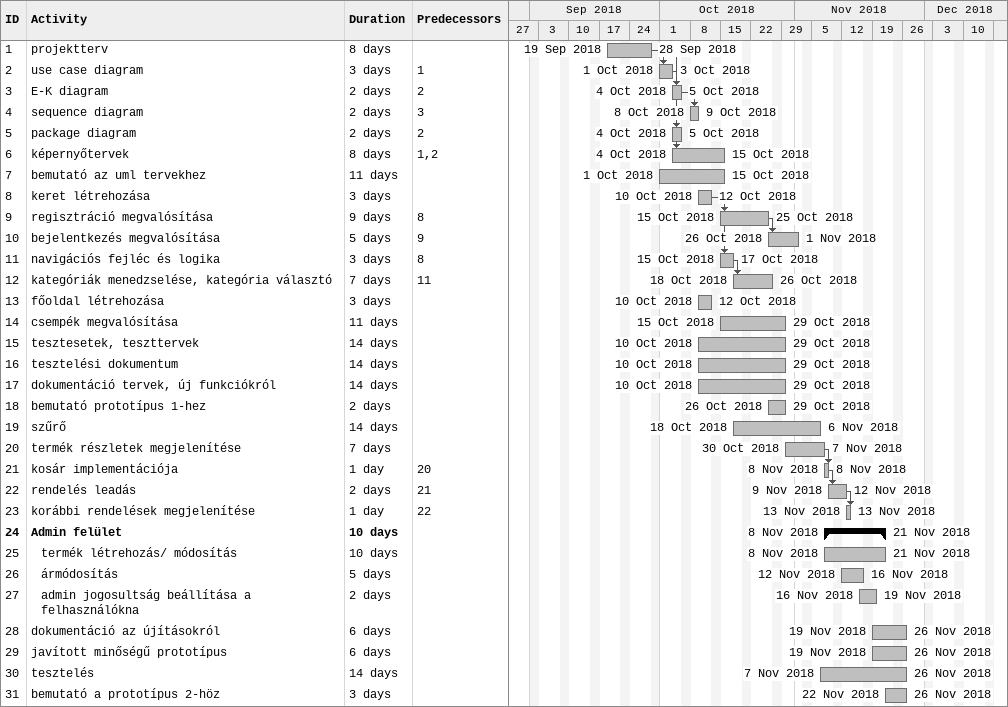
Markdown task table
| ID | Level | Task | Duration | Start | Finish | Predecessors |
|---|---|---|---|---|---|---|
| 1 | 1 | projektterv | 8d | 2018-09-19 | 2018-09-28 |  |
| 2 | 1 | use case diagram | 3d | 2018-10-01 | 2018-10-03 | 1 |
| 3 | 1 | E-K diagram | 2d | 2018-10-04 | 2018-10-05 | 2 |
| 4 | 1 | sequence diagram | 2d | 2018-10-08 | 2018-10-09 | 3 |
| 5 | 1 | package diagram | 2d | 2018-10-04 | 2018-10-05 | 2 |
| 6 | 1 | képernyőtervek | 8d | 2018-10-04 | 2018-10-15 | 1, 2 |
| 7 | 1 | bemutató az uml tervekhez | 11d | 2018-10-01 | 2018-10-15 |  |
| 8 | 1 | keret létrehozása | 3d | 2018-10-10 | 2018-10-12 |  |
| 9 | 1 | regisztráció megvalósítása | 9d | 2018-10-15 | 2018-10-25 | 8 |
| 10 | 1 | bejelentkezés megvalósítása | 5d | 2018-10-26 | 2018-11-01 | 9 |
| 11 | 1 | navigációs fejléc és logika | 3d | 2018-10-15 | 2018-10-17 | 8 |
| 12 | 1 | kategóriák menedzselése, kategória választó | 7d | 2018-10-18 | 2018-10-26 | 11 |
| 13 | 1 | főoldal létrehozása | 3d | 2018-10-10 | 2018-10-12 |  |
| 14 | 1 | csempék megvalósítása | 11d | 2018-10-15 | 2018-10-29 |  |
| 15 | 1 | tesztesetek, teszttervek | 14d | 2018-10-10 | 2018-10-29 |  |
| 16 | 1 | tesztelési dokumentum | 14d | 2018-10-10 | 2018-10-29 |  |
| 17 | 1 | dokumentáció tervek, új funkciókról | 14d | 2018-10-10 | 2018-10-29 |  |
| 18 | 1 | bemutató prototípus 1-hez | 2d | 2018-10-26 | 2018-10-29 |  |
| 19 | 1 | szűrő | 14d | 2018-10-18 | 2018-11-06 |  |
| 20 | 1 | termék részletek megjelenítése | 7d | 2018-10-30 | 2018-11-07 |  |
| 21 | 1 | kosár implementációja | 1d | 2018-11-08 | 2018-11-08 | 20 |
| 22 | 1 | rendelés leadás | 2d | 2018-11-09 | 2018-11-12 | 21 |
| 23 | 1 | korábbi rendelések megjelenítése | 1d | 2018-11-13 | 2018-11-13 | 22 |
| 24 | 1 | **Admin felület** | 10d | 2018-11-08 | 2018-11-21 |  |
| 25 | 2 | termék létrehozás/ módosítás | 10d | 2018-11-08 | 2018-11-21 |  |
| 26 | 2 | ármódosítás | 5d | 2018-11-12 | 2018-11-16 |  |
| 27 | 2 | admin jogosultság beállítása a felhasználókna | 2d | 2018-11-16 | 2018-11-19 |  |
| 28 | 1 | dokumentáció az újításokról | 6d | 2018-11-19 | 2018-11-26 |  |
| 29 | 1 | javított minőségű prototípus | 6d | 2018-11-19 | 2018-11-26 |  |
| 30 | 1 | tesztelés | 14d | 2018-11-07 | 2018-11-26 |  |
| 31 | 1 | bemutató a prototípus 2-höz | 3d | 2018-11-22 | 2018-11-26 |  |
